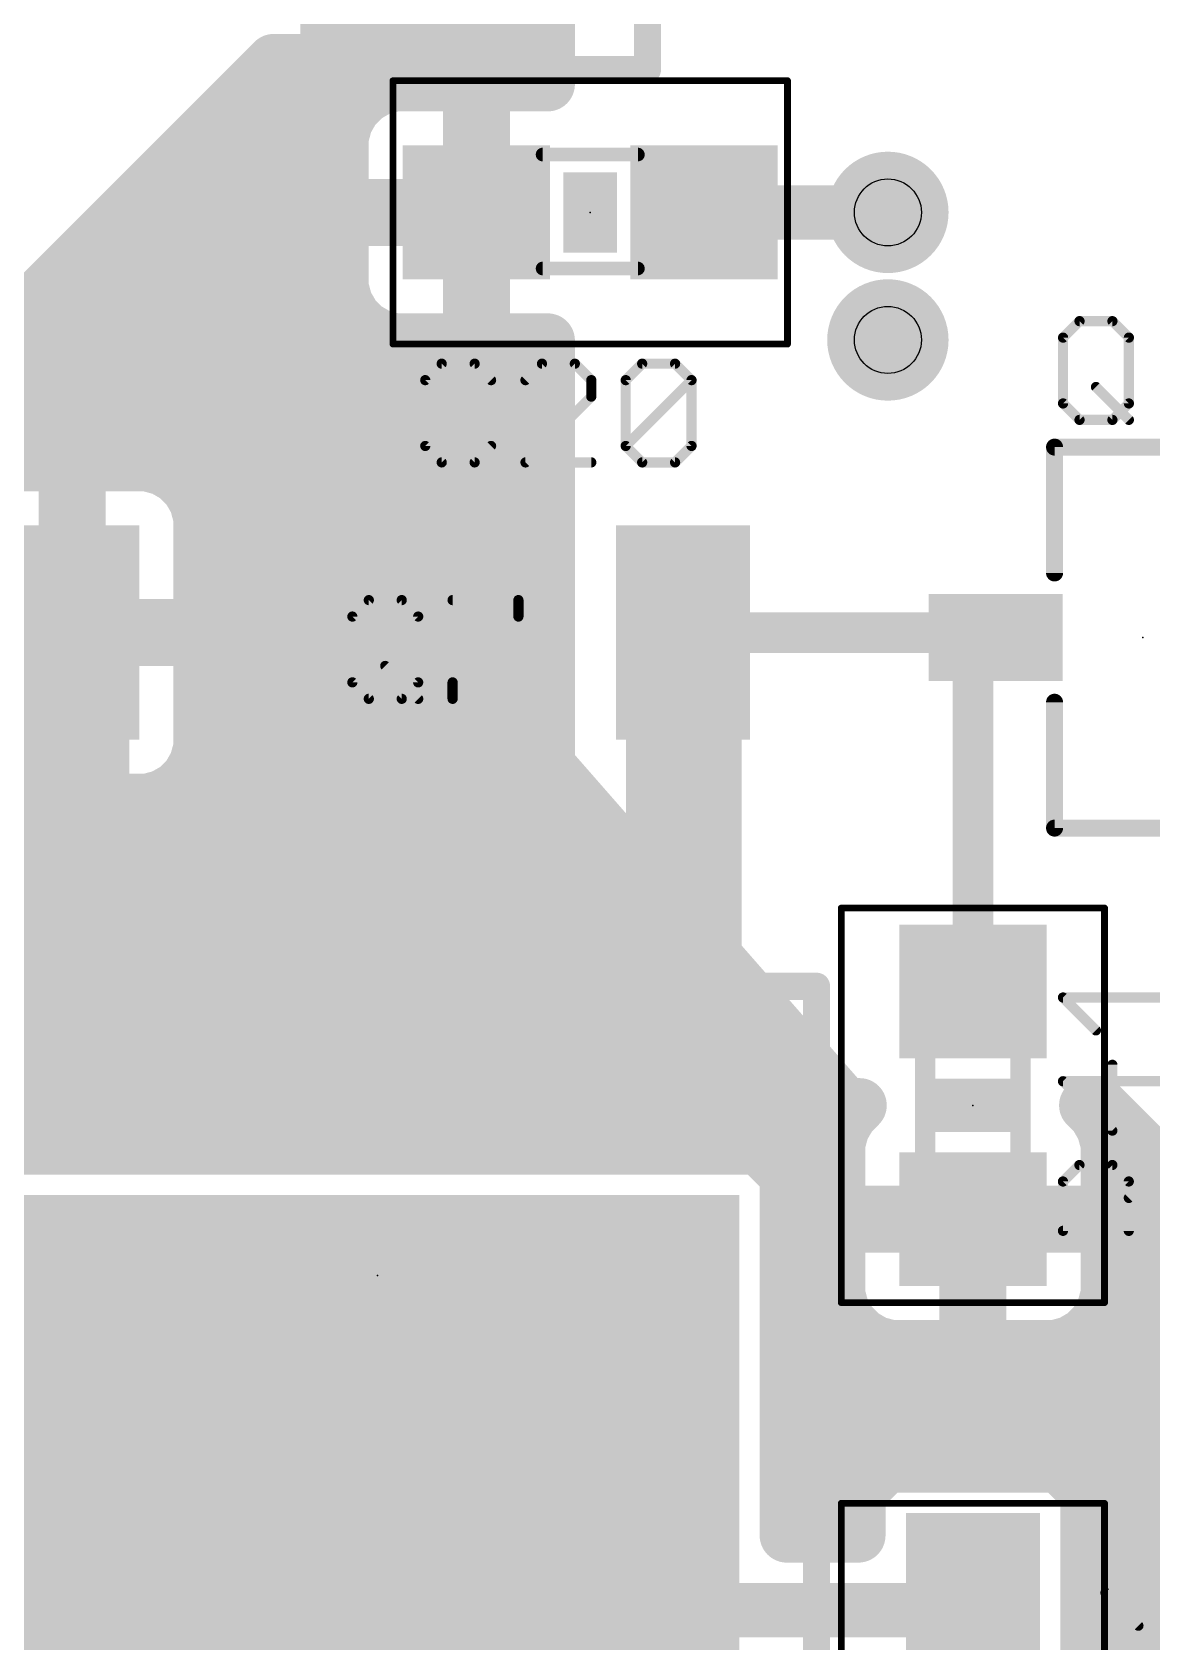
# Model space of a CAD drawing. Extents: x -0.04 to 2.7, y -0.07 to 2.5.
# Drawn here: x 0.2984 to 0.6276, y 1.2923 to 1.7655 of the extents above; entities that cross this region are included whole.
import ezdxf

# ---------------------------------------------------------------- set-up
doc = ezdxf.new("R2010")
doc.units = 0
for name, color, linetype in [('1', 22, 'CONTINUOUS'), ('18', 82, 'CONTINUOUS'), ('21', 253, 'CONTINUOUS'), ('23', 7, 'CONTINUOUS'), ('25', 253, 'CONTINUOUS'), ('31', 253, 'CONTINUOUS'), ('35', 253, 'CONTINUOUS'), ('39', 22, 'CONTINUOUS'), ('44', 253, 'CONTINUOUS'), ('51', 253, 'CONTINUOUS')]:
    doc.layers.add(name, color=color, linetype=linetype)

# ---------------------------------------------------------------- blocks, each defined once
blk = doc.blocks.new('RECT')
blk.add_solid([(-0.5, -0.5), (0.5, -0.5), (-0.5, 0.5), (0.5, 0.5)])
blk = doc.blocks.new('ROUNDV')
at = {"const_width": 0.5}
blk.add_lwpolyline([(0, -0.25, 1), (0, 0.25, 1), (0, -0.25)], format="xyb", dxfattribs=at)

msp = doc.modelspace()

# ---------------------------------------------------------------- linework, layer by layer
at = {"layer": '1'}
for points, const_width in [([(0.45, 1.8375), (0.45, 1.750185)], 0.016), ([(0.390181, 1.765165), (0.390181, 1.802354)], 0.016), ([(0.38198, 1.756965), (0.390181, 1.765165)], 0.016), ([(0.2875, 1.675), (0.369465, 1.756965)], 0.016), ([(0.369465, 1.756965), (0.38198, 1.756965)], 0.016), ([(0.385016, 1.76), (0.45, 1.76)], 0.016), ([(0.400434, 1.748958), (0.39633, 1.746589)], 0.016), ([(0.405012, 1.750185), (0.400434, 1.748958)], 0.016), ([(0.427193, 1.750185), (0.405012, 1.750185)], 0.016), ([(0.427193, 1.714343), (0.427193, 1.750185)], 0.016), ([(0.45, 1.750185), (0.430878, 1.750185)], 0.016), ([(0.430878, 1.750185), (0.430878, 1.714343)], 0.016), ([(0.3565, 1.744), (0.393741, 1.744)], 0.016), ([(0.392978, 1.743237), (0.390609, 1.739133)], 0.016), ([(0.39633, 1.746589), (0.392978, 1.743237)], 0.016), ([(0.427193, 1.744), (0.430878, 1.744)], 0.016), ([(0.390609, 1.739133), (0.389382, 1.734555)], 0.016), ([(0.389382, 1.734555), (0.389382, 1.714343)], 0.016), ([(0.3405, 1.728), (0.389382, 1.728)], 0.016), ([(0.427193, 1.728), (0.430878, 1.728)], 0.016), ([(0.3245, 1.712), (0.427192, 1.712)], 0.016), ([(0.389382, 1.714343), (0.427192, 1.714343)], 0.016), ([(0.427192, 1.710657), (0.389382, 1.710657)], 0.016), ([(0.389382, 1.710657), (0.389382, 1.690445)], 0.016), ([(0.427192, 1.714343), (0.427192, 1.710657)], 0.016), ([(0.430878, 1.714343), (0.427193, 1.714343)], 0.016), ([(0.427193, 1.674815), (0.427193, 1.710657)], 0.016), ([(0.427193, 1.710657), (0.430878, 1.710657)], 0.016), ([(0.430878, 1.710657), (0.430878, 1.674815)], 0.016), ([(0.495965, 1.7125), (0.55, 1.7125)], 0.016), ([(0.3085, 1.696), (0.389382, 1.696)], 0.016), ([(0.427193, 1.696), (0.430878, 1.696)], 0.016), ([(0.389382, 1.690445), (0.390609, 1.685867)], 0.016), ([(0.390609, 1.685867), (0.392978, 1.681763)], 0.016), ([(0.392978, 1.681763), (0.39633, 1.678411)], 0.016), ([(0.2925, 1.68), (0.394741, 1.68)], 0.016), ([(0.39633, 1.678411), (0.400434, 1.676042)], 0.016), ([(0.427193, 1.68), (0.430878, 1.68)], 0.016), ([(0.400434, 1.676042), (0.405012, 1.674815)], 0.016), ([(0.405012, 1.674815), (0.427193, 1.674815)], 0.016), ([(0.430878, 1.674815), (0.45, 1.674815)], 0.016), ([(0.45, 1.674815), (0.45, 1.55)], 0.016), ([(0.170113, 1.664), (0.45, 1.664)], 0.016), ([(0.154113, 1.648), (0.45, 1.648)], 0.016), ([(0.308393, 1.638472), (0.288181, 1.638472)], 0.016), ([(0.308393, 1.59082), (0.308393, 1.638472)], 0.016), ([(0.332291, 1.638472), (0.312079, 1.638472)], 0.016), ([(0.312079, 1.638472), (0.312079, 1.59082)], 0.016), ([(0.336869, 1.637246), (0.332291, 1.638472)], 0.016), ([(0.340973, 1.634876), (0.336869, 1.637246)], 0.016), ([(0.344325, 1.631525), (0.340973, 1.634876)], 0.016), ([(0.308393, 1.632), (0.312079, 1.632)], 0.016), ([(0.343849, 1.632), (0.45, 1.632)], 0.016), ([(0.346695, 1.62742), (0.344325, 1.631525)], 0.016), ([(0.347921, 1.622842), (0.346695, 1.62742)], 0.016), ([(0.347921, 1.590819), (0.347921, 1.622842)], 0.016), ([(0.308393, 1.616), (0.312079, 1.616)], 0.016), ([(0.347921, 1.616), (0.45, 1.616)], 0.016), ([(0.308393, 1.6), (0.312079, 1.6)], 0.016), ([(0.347921, 1.6), (0.45, 1.6)], 0.016), ([(0.272551, 1.590819), (0.308393, 1.590819)], 0.016), ([(0.308393, 1.587134), (0.272551, 1.587134)], 0.016), ([(0.312079, 1.59082), (0.308393, 1.59082)], 0.016), ([(0.308393, 1.590819), (0.308393, 1.587134)], 0.016), ([(0.308393, 1.53948), (0.308393, 1.587133)], 0.016), ([(0.308393, 1.587133), (0.312079, 1.587133)], 0.016), ([(0.312079, 1.587134), (0.312079, 1.590819)], 0.016), ([(0.312079, 1.590819), (0.347921, 1.590819)], 0.016), ([(0.347921, 1.587134), (0.312079, 1.587134)], 0.016), ([(0.312079, 1.587133), (0.312079, 1.53948)], 0.016), ([(0.347921, 1.55511), (0.347921, 1.587134)], 0.016), ([(0.577953, 1.588976), (0.489764, 1.588976)], 0.012), ([(0.581693, 1.585236), (0.579429, 1.5875)], 0.016), ([(0.579429, 1.5875), (0.577953, 1.588976)], 0.012), ([(0.581693, 1.585236), (0.581693, 1.5875)], 0.016), ([(0.308393, 1.584), (0.312079, 1.584)], 0.016), ([(0.347921, 1.584), (0.45, 1.584)], 0.016), ([(0.581693, 1.585236), (0.575, 1.578543)], 0.012), ([(0.575, 1.578543), (0.575, 1.483465)], 0.012), ([(0.308393, 1.568), (0.312079, 1.568)], 0.016), ([(0.347921, 1.568), (0.45, 1.568)], 0.016), ([(0.346695, 1.550532), (0.347921, 1.55511)], 0.016), ([(0.308393, 1.552), (0.312079, 1.552)], 0.016), ([(0.344325, 1.546428), (0.346695, 1.550532)], 0.016), ([(0.347088, 1.552), (0.45, 1.552)], 0.016), ([(0.45, 1.55), (0.5375, 1.45)], 0.016), ([(0.340973, 1.543077), (0.344325, 1.546428)], 0.016), ([(0.288181, 1.53948), (0.308393, 1.53948)], 0.016), ([(0.312079, 1.53948), (0.332291, 1.53948)], 0.016), ([(0.332291, 1.53948), (0.336869, 1.540707)], 0.016), ([(0.336869, 1.540707), (0.340973, 1.543077)], 0.016), ([(0.028, 1.536), (0.46225, 1.536)], 0.016), ([(0.155249, 1.52), (0.47625, 1.52)], 0.016), ([(0.156386, 1.504), (0.49025, 1.504)], 0.016), ([(0.156386, 1.488), (0.50425, 1.488)], 0.016), ([(0.104796, 1.472), (0.51825, 1.472)], 0.016), ([(0.156386, 1.456), (0.53225, 1.456)], 0.016), ([(0.5375, 1.45), (0.54167, 1.45)], 0.016), ([(0.54167, 1.45), (0.538943, 1.447273)], 0.016), ([(0.611057, 1.447273), (0.60833, 1.45)], 0.016), ([(0.60833, 1.45), (0.6125, 1.45)], 0.016), ([(0.6125, 1.45), (0.681472, 1.381027)], 0.016), ([(0.538943, 1.447273), (0.536573, 1.443168)], 0.016), ([(0.613427, 1.443168), (0.611057, 1.447273)], 0.016), ([(0.156386, 1.44), (0.535724, 1.44)], 0.016), ([(0.536573, 1.443168), (0.535346, 1.43859)], 0.016), ([(0.614653, 1.43859), (0.613427, 1.443168)], 0.016), ([(0.614276, 1.44), (0.6225, 1.44)], 0.016), ([(0.512098, 1.437622), (0.287902, 1.437622)], 0.016), ([(0.520299, 1.429421), (0.512098, 1.437622)], 0.016), ([(0.535346, 1.43859), (0.535346, 1.418378)], 0.016), ([(0.614653, 1.418378), (0.614653, 1.43859)], 0.016), ([(0.520299, 1.323575), (0.520299, 1.429421)], 0.016), ([(0.520299, 1.424), (0.535346, 1.424)], 0.016), ([(0.614653, 1.424), (0.6385, 1.424)], 0.016), ([(0.535346, 1.418378), (0.573157, 1.418378)], 0.016), ([(0.573157, 1.418378), (0.573157, 1.414693)], 0.016), ([(0.576843, 1.414693), (0.576843, 1.418378)], 0.016), ([(0.576843, 1.418378), (0.614653, 1.418378)], 0.016), ([(0.573157, 1.414693), (0.535346, 1.414693)], 0.016), ([(0.535346, 1.414693), (0.535346, 1.394481)], 0.016), ([(0.573157, 1.37885), (0.573157, 1.414692)], 0.016), ([(0.573157, 1.414692), (0.576843, 1.414692)], 0.016), ([(0.614653, 1.414693), (0.576843, 1.414693)], 0.016), ([(0.576843, 1.414692), (0.576843, 1.37885)], 0.016), ([(0.614653, 1.394481), (0.614653, 1.414693)], 0.016), ([(0.520299, 1.408), (0.535346, 1.408)], 0.016), ([(0.573157, 1.408), (0.576843, 1.408)], 0.016), ([(0.614653, 1.408), (0.6545, 1.408)], 0.016), ([(0.535346, 1.394481), (0.536573, 1.389903)], 0.016), ([(0.613427, 1.389903), (0.614653, 1.394481)], 0.016), ([(0.520299, 1.392), (0.536011, 1.392)], 0.016), ([(0.536573, 1.389903), (0.538943, 1.385798)], 0.016), ([(0.573157, 1.392), (0.576843, 1.392)], 0.016), ([(0.611057, 1.385798), (0.613427, 1.389903)], 0.016), ([(0.613989, 1.392), (0.6705, 1.392)], 0.016), ([(0.538943, 1.385798), (0.542294, 1.382447)], 0.016), ([(0.607706, 1.382447), (0.611057, 1.385798)], 0.016), ([(0.542294, 1.382447), (0.546399, 1.380077)], 0.016), ([(0.546399, 1.380077), (0.550977, 1.37885)], 0.016), ([(0.550977, 1.37885), (0.573157, 1.37885)], 0.016), ([(0.576843, 1.37885), (0.599023, 1.37885)], 0.016), ([(0.599023, 1.37885), (0.603601, 1.380077)], 0.016), ([(0.603601, 1.380077), (0.607706, 1.382447)], 0.016), ([(0.520299, 1.376), (0.681472, 1.376)], 0.016), ([(0.520299, 1.36), (0.681472, 1.36)], 0.016), ([(0.520299, 1.344), (0.549398, 1.344)], 0.016), ([(0.549516, 1.344118), (0.541315, 1.335917)], 0.016), ([(0.600484, 1.344118), (0.549516, 1.344118)], 0.016), ([(0.608685, 1.335917), (0.600484, 1.344118)], 0.016), ([(0.600602, 1.344), (0.681472, 1.344)], 0.016), ([(0.541315, 1.335917), (0.541315, 1.323575)], 0.016), ([(0.608685, 1.281012), (0.608685, 1.335917)], 0.016), ([(0.520299, 1.328), (0.541315, 1.328)], 0.016), ([(0.608685, 1.328), (0.681472, 1.328)], 0.016), ([(0.541315, 1.323575), (0.520299, 1.323575)], 0.016), ([(0.176575, 1.301575), (0.4, 1.301575)], 0.05), ([(0.608685, 1.312), (0.688181, 1.312)], 0.016), ([(0.575, 1.308465), (0.56811, 1.301575)], 0.012), ([(0.56811, 1.301575), (0.4, 1.301575)], 0.016), ([(0.608685, 1.296), (0.689346, 1.296)], 0.016)]:
    msp.add_lwpolyline(points, dxfattribs=dict(at, const_width=const_width))
for points, const_width in [([(0.393009, 1.762337, 1), (0.387353, 1.767994)], 0.008), ([(0.369465, 1.760965, 1), (0.369465, 1.752965)], 0.008), ([(0.372293, 1.754136, 1), (0.366636, 1.759793)], 0.008), ([(0.385016, 1.764, 1), (0.385016, 1.756)], 0.008), ([(0.38198, 1.752965, 1), (0.38198, 1.760965)], 0.008), ([(0.386181, 1.765165, 1), (0.394181, 1.765165)], 0.008), ([(0.45, 1.756, 1), (0.45, 1.764)], 0.008), ([(0.379152, 1.759793, 1), (0.384808, 1.754136)], 0.008), ([(0.399399, 1.752822, 1), (0.401469, 1.745095)], 0.008), ([(0.402434, 1.745494, 1), (0.398434, 1.752422)], 0.008), ([(0.405012, 1.754185, 1), (0.405012, 1.746185)], 0.008), ([(0.406047, 1.746321, 1), (0.403977, 1.754049)], 0.008), ([(0.431193, 1.750185, 1), (0.423193, 1.750185)], 0.008), ([(0.430878, 1.754185, 1), (0.430878, 1.746185)], 0.008), ([(0.434878, 1.750185, 1), (0.426878, 1.750185)], 0.008), ([(0.427193, 1.746185, 1), (0.427193, 1.754185)], 0.008), ([(0.45, 1.746185, 1), (0.45, 1.754185)], 0.008), ([(0.3565, 1.748, 1), (0.3565, 1.74)], 0.008), ([(0.396442, 1.741237, 1), (0.389514, 1.745237)], 0.008), ([(0.39433, 1.750053, 1), (0.39833, 1.743124)], 0.008), ([(0.399158, 1.74376, 1), (0.393501, 1.749417)], 0.008), ([(0.393741, 1.74, 1), (0.393741, 1.748)], 0.008), ([(0.427193, 1.748, 1), (0.427193, 1.74)], 0.008), ([(0.430878, 1.74, 1), (0.430878, 1.748)], 0.008), ([(0.446, 1.750185, 1), (0.454, 1.750185)], 0.008), ([(0.394472, 1.738098, 1), (0.386745, 1.740168)], 0.008), ([(0.39015, 1.746066, 1), (0.395807, 1.740409)], 0.008), ([(0.393382, 1.734555, 1), (0.385382, 1.734555)], 0.008), ([(0.387144, 1.741133, 1), (0.394073, 1.737133)], 0.008), ([(0.385518, 1.73559, 1), (0.393246, 1.73352)], 0.008), ([(0.3405, 1.732, 1), (0.3405, 1.724)], 0.008), ([(0.389382, 1.724, 1), (0.389382, 1.732)], 0.008), ([(0.427193, 1.732, 1), (0.427193, 1.724)], 0.008), ([(0.430878, 1.724, 1), (0.430878, 1.732)], 0.008), ([(0.3245, 1.716, 1), (0.3245, 1.708)], 0.008), ([(0.389382, 1.718343, 1), (0.389382, 1.710343)], 0.008), ([(0.389382, 1.714657, 1), (0.389382, 1.706657)], 0.008), ([(0.393382, 1.710657, 1), (0.385382, 1.710657)], 0.008), ([(0.385382, 1.714343, 1), (0.393382, 1.714343)], 0.008), ([(0.431192, 1.714343, 1), (0.423192, 1.714343)], 0.008), ([(0.427193, 1.718343, 1), (0.427193, 1.710343)], 0.008), ([(0.431193, 1.710657, 1), (0.423193, 1.710657)], 0.008), ([(0.427193, 1.714657, 1), (0.427193, 1.706657)], 0.008), ([(0.423193, 1.714343, 1), (0.431193, 1.714343)], 0.008), ([(0.434878, 1.710657, 1), (0.426878, 1.710657)], 0.008), ([(0.426878, 1.714343, 1), (0.434878, 1.714343)], 0.008), ([(0.427192, 1.710343, 1), (0.427192, 1.718343)], 0.008), ([(0.427192, 1.708, 1), (0.427192, 1.716)], 0.008), ([(0.427192, 1.706657, 1), (0.427192, 1.714657)], 0.008), ([(0.430878, 1.710343, 1), (0.430878, 1.718343)], 0.008), ([(0.430878, 1.706657, 1), (0.430878, 1.714657)], 0.008), ([(0.495965, 1.7165, 1), (0.495965, 1.7085)], 0.008), ([(0.55, 1.7085, 1), (0.55, 1.7165)], 0.008), ([(0.423192, 1.710657, 1), (0.431192, 1.710657)], 0.008), ([(0.3085, 1.7, 1), (0.3085, 1.692)], 0.008), ([(0.389382, 1.692, 1), (0.389382, 1.7)], 0.008), ([(0.427193, 1.7, 1), (0.427193, 1.692)], 0.008), ([(0.430878, 1.692, 1), (0.430878, 1.7)], 0.008), ([(0.393246, 1.69148, 1), (0.385518, 1.68941)], 0.008), ([(0.385382, 1.690445, 1), (0.393382, 1.690445)], 0.008), ([(0.394073, 1.687867, 1), (0.387144, 1.683867)], 0.008), ([(0.386745, 1.684832, 1), (0.394472, 1.686902)], 0.008), ([(0.395807, 1.684591, 1), (0.39015, 1.678934)], 0.008), ([(0.389514, 1.679763, 1), (0.396442, 1.683763)], 0.008), ([(0.39833, 1.681875, 1), (0.39433, 1.674947)], 0.008), ([(0.393501, 1.675583, 1), (0.399158, 1.68124)], 0.008), ([(0.394741, 1.676, 1), (0.394741, 1.684)], 0.008), ([(0.427193, 1.684, 1), (0.427193, 1.676)], 0.008), ([(0.430878, 1.676, 1), (0.430878, 1.684)], 0.008), ([(0.401469, 1.679905, 1), (0.399399, 1.672178)], 0.008), ([(0.398434, 1.672577, 1), (0.402434, 1.679506)], 0.008), ([(0.405012, 1.678815, 1), (0.405012, 1.670815)], 0.008), ([(0.403977, 1.670951, 1), (0.406047, 1.678679)], 0.008), ([(0.430878, 1.678815, 1), (0.430878, 1.670815)], 0.008), ([(0.427193, 1.670815, 1), (0.427193, 1.678815)], 0.008), ([(0.454, 1.674815, 1), (0.446, 1.674815)], 0.008), ([(0.45, 1.670815, 1), (0.45, 1.678815)], 0.008), ([(0.423193, 1.674815, 1), (0.431193, 1.674815)], 0.008), ([(0.426878, 1.674815, 1), (0.434878, 1.674815)], 0.008), ([(0.45, 1.66, 1), (0.45, 1.668)], 0.008), ([(0.45, 1.644, 1), (0.45, 1.652)], 0.008), ([(0.312393, 1.638472, 1), (0.304393, 1.638472)], 0.008), ([(0.312079, 1.642472, 1), (0.312079, 1.634472)], 0.008), ([(0.316079, 1.638472, 1), (0.308079, 1.638472)], 0.008), ([(0.308393, 1.634472, 1), (0.308393, 1.642472)], 0.008), ([(0.333326, 1.642336, 1), (0.331256, 1.634609)], 0.008), ([(0.332291, 1.634472, 1), (0.332291, 1.642472)], 0.008), ([(0.338869, 1.64071, 1), (0.334869, 1.633782)], 0.008), ([(0.335834, 1.633382, 1), (0.337904, 1.641109)], 0.008), ([(0.343802, 1.637704, 1), (0.338145, 1.632048)], 0.008), ([(0.338973, 1.631412, 1), (0.342973, 1.63834)], 0.008), ([(0.308393, 1.636, 1), (0.308393, 1.628)], 0.008), ([(0.312079, 1.628, 1), (0.312079, 1.636)], 0.008), ([(0.343849, 1.636, 1), (0.343849, 1.628)], 0.008), ([(0.347789, 1.633525, 1), (0.340861, 1.629525)], 0.008), ([(0.341496, 1.628696, 1), (0.347153, 1.634353)], 0.008), ([(0.45, 1.628, 1), (0.45, 1.636)], 0.008), ([(0.350558, 1.628455, 1), (0.342831, 1.626385)], 0.008), ([(0.34323, 1.62542, 1), (0.350159, 1.62942)], 0.008), ([(0.351921, 1.622842, 1), (0.343921, 1.622842)], 0.008), ([(0.344057, 1.621807, 1), (0.351785, 1.623877)], 0.008), ([(0.308393, 1.62, 1), (0.308393, 1.612)], 0.008), ([(0.312079, 1.612, 1), (0.312079, 1.62)], 0.008), ([(0.347921, 1.62, 1), (0.347921, 1.612)], 0.008), ([(0.45, 1.612, 1), (0.45, 1.62)], 0.008), ([(0.308393, 1.604, 1), (0.308393, 1.596)], 0.008), ([(0.312079, 1.596, 1), (0.312079, 1.604)], 0.008), ([(0.347921, 1.604, 1), (0.347921, 1.596)], 0.008), ([(0.45, 1.596, 1), (0.45, 1.604)], 0.008), ([(0.308393, 1.59482, 1), (0.308393, 1.58682)], 0.008), ([(0.312393, 1.590819, 1), (0.304393, 1.590819)], 0.008), ([(0.312393, 1.587133, 1), (0.304393, 1.587133)], 0.008), ([(0.308393, 1.591133, 1), (0.308393, 1.583133)], 0.008), ([(0.304393, 1.59082, 1), (0.312393, 1.59082)], 0.008), ([(0.316079, 1.590819, 1), (0.308079, 1.590819)], 0.008), ([(0.312079, 1.594819, 1), (0.312079, 1.586819)], 0.008), ([(0.312079, 1.591134, 1), (0.312079, 1.583134)], 0.008), ([(0.316079, 1.587133, 1), (0.308079, 1.587133)], 0.008), ([(0.308079, 1.59082, 1), (0.316079, 1.59082)], 0.008), ([(0.308393, 1.586819, 1), (0.308393, 1.594819)], 0.008), ([(0.308393, 1.583134, 1), (0.308393, 1.591134)], 0.008), ([(0.312079, 1.58682, 1), (0.312079, 1.59482)], 0.008), ([(0.312079, 1.583133, 1), (0.312079, 1.591133)], 0.008), ([(0.351921, 1.587134, 1), (0.343921, 1.587134)], 0.008), ([(0.343921, 1.590819, 1), (0.351921, 1.590819)], 0.008), ([(0.347921, 1.586819, 1), (0.347921, 1.594819)], 0.008), ([(0.347921, 1.583134, 1), (0.347921, 1.591134)], 0.008), ([(0.489764, 1.591976, 1), (0.489764, 1.585976)], 0.006), ([(0.582258, 1.590328, 1), (0.576601, 1.584672)], 0.008), ([(0.580074, 1.591098, 1), (0.575831, 1.586855)], 0.006), ([(0.585693, 1.5875, 1), (0.577693, 1.5875)], 0.008), ([(0.577953, 1.585976, 1), (0.577953, 1.591976)], 0.006), ([(0.308393, 1.588, 1), (0.308393, 1.58)], 0.008), ([(0.304393, 1.587134, 1), (0.312393, 1.587134)], 0.008), ([(0.308079, 1.587134, 1), (0.316079, 1.587134)], 0.008), ([(0.312079, 1.58, 1), (0.312079, 1.588)], 0.008), ([(0.347921, 1.588, 1), (0.347921, 1.58)], 0.008), ([(0.45, 1.58, 1), (0.45, 1.588)], 0.008), ([(0.577308, 1.585379, 1), (0.58155, 1.589621)], 0.006), ([(0.578864, 1.582408, 1), (0.584521, 1.588065)], 0.008), ([(0.583814, 1.583115, 1), (0.579572, 1.587358)], 0.006), ([(0.577693, 1.585236, 1), (0.585693, 1.585236)], 0.008), ([(0.578, 1.578543, 1), (0.572, 1.578543)], 0.006), ([(0.572879, 1.580665, 1), (0.577121, 1.576422)], 0.006), ([(0.308393, 1.572, 1), (0.308393, 1.564)], 0.008), ([(0.312079, 1.564, 1), (0.312079, 1.572)], 0.008), ([(0.347921, 1.572, 1), (0.347921, 1.564)], 0.008), ([(0.45, 1.564, 1), (0.45, 1.572)], 0.008), ([(0.351785, 1.554075, 1), (0.344057, 1.556146)], 0.008), ([(0.308393, 1.556, 1), (0.308393, 1.548)], 0.008), ([(0.312079, 1.548, 1), (0.312079, 1.556)], 0.008), ([(0.347088, 1.556, 1), (0.347088, 1.548)], 0.008), ([(0.350159, 1.548532, 1), (0.34323, 1.552532)], 0.008), ([(0.343921, 1.55511, 1), (0.351921, 1.55511)], 0.008), ([(0.45301, 1.552634, 1), (0.44699, 1.547366)], 0.008), ([(0.45, 1.548, 1), (0.45, 1.556)], 0.008), ([(0.340861, 1.548428, 1), (0.347789, 1.544428)], 0.008), ([(0.347153, 1.5436, 1), (0.341496, 1.549256)], 0.008), ([(0.342831, 1.551568, 1), (0.350558, 1.549497)], 0.008), ([(0.446, 1.55, 1), (0.454, 1.55)], 0.008), ([(0.312079, 1.54348, 1), (0.312079, 1.53548)], 0.008), ([(0.308393, 1.53548, 1), (0.308393, 1.54348)], 0.008), ([(0.331256, 1.543344, 1), (0.333326, 1.535617)], 0.008), ([(0.332291, 1.53548, 1), (0.332291, 1.54348)], 0.008), ([(0.334869, 1.544171, 1), (0.338869, 1.537243)], 0.008), ([(0.337904, 1.536843, 1), (0.335834, 1.544571)], 0.008), ([(0.338145, 1.545905, 1), (0.343802, 1.540248)], 0.008), ([(0.342973, 1.539613, 1), (0.338973, 1.546541)], 0.008), ([(0.304393, 1.53948, 1), (0.312393, 1.53948)], 0.008), ([(0.308079, 1.53948, 1), (0.316079, 1.53948)], 0.008), ([(0.46225, 1.532, 1), (0.46225, 1.54)], 0.008), ([(0.47625, 1.516, 1), (0.47625, 1.524)], 0.008), ([(0.49025, 1.5, 1), (0.49025, 1.508)], 0.008), ([(0.50425, 1.484, 1), (0.50425, 1.492)], 0.008), ([(0.572, 1.483465, 1), (0.578, 1.483465)], 0.006), ([(0.51825, 1.468, 1), (0.51825, 1.476)], 0.008), ([(0.53225, 1.452, 1), (0.53225, 1.46)], 0.008), ([(0.5375, 1.454, 1), (0.5375, 1.446)], 0.008), ([(0.544499, 1.447172, 1), (0.538842, 1.452828)], 0.008), ([(0.54167, 1.446, 1), (0.54167, 1.454)], 0.008), ([(0.611158, 1.452828, 1), (0.605501, 1.447172)], 0.008), ([(0.60833, 1.454, 1), (0.60833, 1.446)], 0.008), ([(0.615328, 1.452828, 1), (0.609672, 1.447172)], 0.008), ([(0.6125, 1.446, 1), (0.6125, 1.454)], 0.008), ([(0.53449, 1.447366, 1), (0.54051, 1.452634)], 0.008), ([(0.536114, 1.450101, 1), (0.541771, 1.444444)], 0.008), ([(0.542407, 1.445273, 1), (0.535479, 1.449273)], 0.008), ([(0.614521, 1.449273, 1), (0.607593, 1.445273)], 0.008), ([(0.608229, 1.444444, 1), (0.613886, 1.450101)], 0.008), ([(0.533109, 1.445168, 1), (0.540037, 1.441168)], 0.008), ([(0.540437, 1.442133, 1), (0.532709, 1.444203)], 0.008), ([(0.535724, 1.436, 1), (0.535724, 1.444)], 0.008), ([(0.617291, 1.444203, 1), (0.609563, 1.442133)], 0.008), ([(0.609963, 1.441168, 1), (0.616891, 1.445168)], 0.008), ([(0.614276, 1.444, 1), (0.614276, 1.436)], 0.008), ([(0.6225, 1.436, 1), (0.6225, 1.444)], 0.008), ([(0.514927, 1.44045, 1), (0.50927, 1.434793)], 0.008), ([(0.512098, 1.433622, 1), (0.512098, 1.441622)], 0.008), ([(0.539346, 1.43859, 1), (0.531346, 1.43859)], 0.008), ([(0.531483, 1.439625, 1), (0.53921, 1.437555)], 0.008), ([(0.618653, 1.43859, 1), (0.610653, 1.43859)], 0.008), ([(0.61079, 1.437555, 1), (0.618517, 1.439625)], 0.008), ([(0.524299, 1.429421, 1), (0.516299, 1.429421)], 0.008), ([(0.517471, 1.426593, 1), (0.523128, 1.432249)], 0.008), ([(0.520299, 1.428, 1), (0.520299, 1.42)], 0.008), ([(0.535346, 1.42, 1), (0.535346, 1.428)], 0.008), ([(0.614653, 1.428, 1), (0.614653, 1.42)], 0.008), ([(0.535346, 1.422378, 1), (0.535346, 1.414378)], 0.008), ([(0.577157, 1.418378, 1), (0.569157, 1.418378)], 0.008), ([(0.580843, 1.418378, 1), (0.572843, 1.418378)], 0.008), ([(0.576843, 1.422378, 1), (0.576843, 1.414378)], 0.008), ([(0.573157, 1.414378, 1), (0.573157, 1.422378)], 0.008), ([(0.614653, 1.414378, 1), (0.614653, 1.422378)], 0.008), ([(0.535346, 1.418693, 1), (0.535346, 1.410693)], 0.008), ([(0.539346, 1.414693, 1), (0.531346, 1.414693)], 0.008), ([(0.531346, 1.418378, 1), (0.539346, 1.418378)], 0.008), ([(0.577157, 1.414692, 1), (0.569157, 1.414692)], 0.008), ([(0.573157, 1.418692, 1), (0.573157, 1.410692)], 0.008), ([(0.576843, 1.418693, 1), (0.576843, 1.410693)], 0.008), ([(0.580843, 1.414692, 1), (0.572843, 1.414692)], 0.008), ([(0.573157, 1.410693, 1), (0.573157, 1.418693)], 0.008), ([(0.576843, 1.410692, 1), (0.576843, 1.418692)], 0.008), ([(0.618653, 1.414693, 1), (0.610653, 1.414693)], 0.008), ([(0.610653, 1.418378, 1), (0.618653, 1.418378)], 0.008), ([(0.614653, 1.410693, 1), (0.614653, 1.418693)], 0.008), ([(0.520299, 1.412, 1), (0.520299, 1.404)], 0.008), ([(0.535346, 1.404, 1), (0.535346, 1.412)], 0.008), ([(0.569157, 1.414693, 1), (0.577157, 1.414693)], 0.008), ([(0.573157, 1.412, 1), (0.573157, 1.404)], 0.008), ([(0.572843, 1.414693, 1), (0.580843, 1.414693)], 0.008), ([(0.576843, 1.404, 1), (0.576843, 1.412)], 0.008), ([(0.614653, 1.412, 1), (0.614653, 1.404)], 0.008), ([(0.53921, 1.395516, 1), (0.531483, 1.393445)], 0.008), ([(0.618517, 1.393445, 1), (0.61079, 1.395516)], 0.008), ([(0.520299, 1.396, 1), (0.520299, 1.388)], 0.008), ([(0.531346, 1.394481, 1), (0.539346, 1.394481)], 0.008), ([(0.540037, 1.391903, 1), (0.533109, 1.387903)], 0.008), ([(0.536011, 1.388, 1), (0.536011, 1.396)], 0.008), ([(0.573157, 1.396, 1), (0.573157, 1.388)], 0.008), ([(0.576843, 1.388, 1), (0.576843, 1.396)], 0.008), ([(0.616891, 1.387903, 1), (0.609963, 1.391903)], 0.008), ([(0.613989, 1.396, 1), (0.613989, 1.388)], 0.008), ([(0.610653, 1.394481, 1), (0.618653, 1.394481)], 0.008), ([(0.532709, 1.388867, 1), (0.540437, 1.390938)], 0.008), ([(0.541771, 1.388627, 1), (0.536114, 1.38297)], 0.008), ([(0.535479, 1.383798, 1), (0.542407, 1.387798)], 0.008), ([(0.607593, 1.387798, 1), (0.614521, 1.383798)], 0.008), ([(0.613886, 1.38297, 1), (0.608229, 1.388627)], 0.008), ([(0.609563, 1.390938, 1), (0.617291, 1.388867)], 0.008), ([(0.544294, 1.385911, 1), (0.540294, 1.378983)], 0.008), ([(0.539466, 1.379618, 1), (0.545123, 1.385275)], 0.008), ([(0.547434, 1.383941, 1), (0.545363, 1.376213)], 0.008), ([(0.544399, 1.376613, 1), (0.548399, 1.383541)], 0.008), ([(0.550977, 1.38285, 1), (0.550977, 1.37485)], 0.008), ([(0.549941, 1.374987, 1), (0.552012, 1.382714)], 0.008), ([(0.576843, 1.38285, 1), (0.576843, 1.37485)], 0.008), ([(0.573157, 1.37485, 1), (0.573157, 1.38285)], 0.008), ([(0.597988, 1.382714, 1), (0.600058, 1.374987)], 0.008), ([(0.599023, 1.37485, 1), (0.599023, 1.38285)], 0.008), ([(0.601601, 1.383541, 1), (0.605601, 1.376613)], 0.008), ([(0.604636, 1.376213, 1), (0.602566, 1.383941)], 0.008), ([(0.604877, 1.385275, 1), (0.610534, 1.379618)], 0.008), ([(0.609706, 1.378983, 1), (0.605706, 1.385911)], 0.008), ([(0.520299, 1.38, 1), (0.520299, 1.372)], 0.008), ([(0.569157, 1.37885, 1), (0.577157, 1.37885)], 0.008), ([(0.572843, 1.37885, 1), (0.580843, 1.37885)], 0.008), ([(0.520299, 1.364, 1), (0.520299, 1.356)], 0.008), ([(0.520299, 1.348, 1), (0.520299, 1.34)], 0.008), ([(0.549516, 1.348118, 1), (0.549516, 1.340118)], 0.008), ([(0.552344, 1.34129, 1), (0.546687, 1.346946)], 0.008), ([(0.549398, 1.34, 1), (0.549398, 1.348)], 0.008), ([(0.603312, 1.346946, 1), (0.597656, 1.34129)], 0.008), ([(0.600602, 1.348, 1), (0.600602, 1.34)], 0.008), ([(0.600484, 1.340118, 1), (0.600484, 1.348118)], 0.008), ([(0.545315, 1.335917, 1), (0.537315, 1.335917)], 0.008), ([(0.612685, 1.335917, 1), (0.604685, 1.335917)], 0.008), ([(0.538487, 1.338746, 1), (0.544143, 1.333089)], 0.008), ([(0.605856, 1.333089, 1), (0.611513, 1.338746)], 0.008), ([(0.520299, 1.332, 1), (0.520299, 1.324)], 0.008), ([(0.541315, 1.324, 1), (0.541315, 1.332)], 0.008), ([(0.608685, 1.332, 1), (0.608685, 1.324)], 0.008), ([(0.520299, 1.327575, 1), (0.520299, 1.319575)], 0.008), ([(0.541315, 1.319575, 1), (0.541315, 1.327575)], 0.008), ([(0.4, 1.289075, 1), (0.4, 1.314075)], 0.025), ([(0.516299, 1.323575, 1), (0.524299, 1.323575)], 0.008), ([(0.537315, 1.323575, 1), (0.545315, 1.323575)], 0.008), ([(0.608685, 1.316, 1), (0.608685, 1.308)], 0.008), ([(0.577121, 1.306343, 1), (0.572879, 1.310586)], 0.006), ([(0.4, 1.305575, 1), (0.4, 1.297575)], 0.008), ([(0.565989, 1.303696, 1), (0.570232, 1.299453)], 0.006), ([(0.56811, 1.297575, 1), (0.56811, 1.305575)], 0.008), ([(0.608685, 1.3, 1), (0.608685, 1.292)], 0.008)]:
    msp.add_lwpolyline(points, format="xyb", dxfattribs=dict(at, const_width=const_width))
at = {"layer": '21'}
for points, const_width in [([(0.381299, 1.754508), (0.381299, 1.97561)], 0.008), ([(0.479331, 1.97561), (0.479331, 1.754508)], 0.008), ([(0.479331, 1.754508), (0.381299, 1.754508)], 0.008), ([(0.599, 1.6065), (0.599, 1.6435)], 0.005), ([(0.599, 1.6435), (0.651, 1.6435)], 0.005), ([(0.599, 1.5685), (0.599, 1.5315)], 0.005), ([(0.599, 1.5315), (0.651, 1.5315)], 0.005), ([(0.270984, 1.485), (0.529016, 1.485)], 0.008), ([(0.529016, 1.485), (0.529, 1.249)], 0.008)]:
    msp.add_lwpolyline(points, dxfattribs=dict(at, const_width=const_width))
for points, const_width in [([(0.381299, 1.756508, 1), (0.381299, 1.752508)], 0.004), ([(0.379299, 1.754508, 1), (0.383299, 1.754508)], 0.004), ([(0.477331, 1.754508, 1), (0.481331, 1.754508)], 0.004), ([(0.479331, 1.752508, 1), (0.479331, 1.756508)], 0.004), ([(0.60025, 1.6435, 1), (0.59775, 1.6435)], 0.0025), ([(0.599, 1.64475, 1), (0.599, 1.64225)], 0.0025), ([(0.59775, 1.6065, 1), (0.60025, 1.6065)], 0.0025), ([(0.60025, 1.5685, 1), (0.59775, 1.5685)], 0.0025), ([(0.599, 1.53275, 1), (0.599, 1.53025)], 0.0025), ([(0.59775, 1.5315, 1), (0.60025, 1.5315)], 0.0025), ([(0.531016, 1.485, 1), (0.527016, 1.485)], 0.004), ([(0.529016, 1.483, 1), (0.529016, 1.487)], 0.004)]:
    msp.add_lwpolyline(points, format="xyb", dxfattribs=dict(at, const_width=const_width))
at = {"layer": '23'}
for p in [(0.4625, 1.7125), (0.625, 1.5875), (0.575, 1.45), (0.4, 1.4)]:
    msp.add_point(p, dxfattribs=at)
at = {"layer": '25', "const_width": 0.003}
for points in [[(0.6015, 1.675687), (0.606337, 1.680525)], [(0.606337, 1.680525), (0.616012, 1.680525)], [(0.616012, 1.680525), (0.62085, 1.675687)], [(0.6015, 1.656337), (0.6015, 1.675687)], [(0.62085, 1.675687), (0.62085, 1.656337)], [(0.418837, 1.668025), (0.414, 1.663187)], [(0.428512, 1.668025), (0.418837, 1.668025)], [(0.43335, 1.663187), (0.428512, 1.668025)], [(0.448303, 1.668025), (0.443465, 1.663187)], [(0.457977, 1.668025), (0.448303, 1.668025)], [(0.462815, 1.663187), (0.457977, 1.668025)], [(0.47293, 1.663187), (0.477768, 1.668025)], [(0.477768, 1.668025), (0.487443, 1.668025)], [(0.487443, 1.668025), (0.49228, 1.663187)], [(0.414, 1.663187), (0.414, 1.643837)], [(0.462815, 1.65835), (0.462815, 1.663187)], [(0.47293, 1.643837), (0.47293, 1.663187)], [(0.47293, 1.643837), (0.49228, 1.663187)], [(0.49228, 1.663187), (0.49228, 1.643837)], [(0.611175, 1.661175), (0.62085, 1.6515)], [(0.443465, 1.639), (0.462815, 1.65835)], [(0.606337, 1.6515), (0.6015, 1.656337)], [(0.62085, 1.656337), (0.616012, 1.6515)], [(0.616012, 1.6515), (0.606337, 1.6515)], [(0.414, 1.643837), (0.418837, 1.639)], [(0.428512, 1.639), (0.43335, 1.643837)], [(0.477768, 1.639), (0.47293, 1.643837)], [(0.49228, 1.643837), (0.487443, 1.639)], [(0.418837, 1.639), (0.428512, 1.639)], [(0.462815, 1.639), (0.443465, 1.639)], [(0.487443, 1.639), (0.477768, 1.639)], [(0.39257, 1.593687), (0.397407, 1.598525)], [(0.397407, 1.598525), (0.407082, 1.598525)], [(0.407082, 1.598525), (0.411919, 1.593687)], [(0.422035, 1.598525), (0.441385, 1.598525)], [(0.441385, 1.598525), (0.441385, 1.593687)], [(0.39257, 1.574337), (0.39257, 1.593687)], [(0.411919, 1.593687), (0.411919, 1.574337)], [(0.441385, 1.593687), (0.422035, 1.574337)], [(0.402244, 1.579175), (0.411919, 1.5695)], [(0.397407, 1.5695), (0.39257, 1.574337)], [(0.411919, 1.574337), (0.407082, 1.5695)], [(0.422035, 1.574337), (0.422035, 1.5695)], [(0.407082, 1.5695), (0.397407, 1.5695)], [(0.61115, 1.472035), (0.601475, 1.48171)], [(0.601475, 1.48171), (0.6305, 1.48171)], [(0.615988, 1.44257), (0.615988, 1.461919)], [(0.6305, 1.457082), (0.601475, 1.457082)], [(0.601475, 1.457082), (0.615988, 1.44257)], [(0.601475, 1.427617), (0.606313, 1.432454)], [(0.606313, 1.432454), (0.615988, 1.432454)], [(0.615988, 1.432454), (0.620825, 1.427617)], [(0.620825, 1.422779), (0.6305, 1.432454)], [(0.601475, 1.413104), (0.601475, 1.427617)], [(0.620825, 1.427617), (0.620825, 1.413104)], [(0.6305, 1.413104), (0.601475, 1.413104)], [(0.62365, 1.297035), (0.613975, 1.30671)], [(0.613975, 1.30671), (0.643, 1.30671)]]:
    msp.add_lwpolyline(points, dxfattribs=at)
at = {"layer": '25', "const_width": 0.0015}
for points in [[(0.606337, 1.681275, 1), (0.606337, 1.679775)], [(0.606868, 1.679994, 1), (0.605807, 1.681055)], [(0.616543, 1.681055, 1), (0.615482, 1.679994)], [(0.616012, 1.679775, 1), (0.616012, 1.681275)], [(0.60225, 1.675687, 1), (0.60075, 1.675687)], [(0.60097, 1.676218, 1), (0.60203, 1.675157)], [(0.6216, 1.675687, 1), (0.6201, 1.675687)], [(0.620319, 1.675157, 1), (0.62138, 1.676218)], [(0.418837, 1.668775, 1), (0.418837, 1.667275)], [(0.419368, 1.667494, 1), (0.418307, 1.668555)], [(0.429043, 1.668555, 1), (0.427982, 1.667494)], [(0.428512, 1.667275, 1), (0.428512, 1.668775)], [(0.448303, 1.668775, 1), (0.448303, 1.667275)], [(0.448833, 1.667494, 1), (0.447772, 1.668555)], [(0.458508, 1.668555, 1), (0.457447, 1.667494)], [(0.457977, 1.667275, 1), (0.457977, 1.668775)], [(0.477768, 1.668775, 1), (0.477768, 1.667275)], [(0.478298, 1.667494, 1), (0.477237, 1.668555)], [(0.487973, 1.668555, 1), (0.486912, 1.667494)], [(0.487443, 1.667275, 1), (0.487443, 1.668775)], [(0.41475, 1.663187, 1), (0.41325, 1.663187)], [(0.41347, 1.663718, 1), (0.41453, 1.662657)], [(0.432819, 1.662657, 1), (0.43388, 1.663718)], [(0.442935, 1.663718, 1), (0.443996, 1.662657)], [(0.463565, 1.663187, 1), (0.462065, 1.663187)], [(0.462285, 1.662657, 1), (0.463345, 1.663718)], [(0.47368, 1.663187, 1), (0.47218, 1.663187)], [(0.4724, 1.663718, 1), (0.473461, 1.662657)], [(0.49303, 1.663187, 1), (0.49153, 1.663187)], [(0.49281, 1.662657, 1), (0.49175, 1.663718)], [(0.49175, 1.662657, 1), (0.49281, 1.663718)], [(0.611705, 1.661705, 1), (0.610645, 1.660644)], [(0.462065, 1.65835, 1), (0.463565, 1.65835)], [(0.463345, 1.657819, 1), (0.462285, 1.65888)], [(0.60203, 1.656868, 1), (0.60097, 1.655807)], [(0.60075, 1.656337, 1), (0.60225, 1.656337)], [(0.6201, 1.656337, 1), (0.6216, 1.656337)], [(0.62138, 1.655807, 1), (0.620319, 1.656868)], [(0.606337, 1.65225, 1), (0.606337, 1.65075)], [(0.605807, 1.65097, 1), (0.606868, 1.65203)], [(0.615482, 1.65203, 1), (0.616543, 1.65097)], [(0.616012, 1.65075, 1), (0.616012, 1.65225)], [(0.620319, 1.65097, 1), (0.62138, 1.65203)], [(0.41453, 1.644368, 1), (0.41347, 1.643307)], [(0.41325, 1.643837, 1), (0.41475, 1.643837)], [(0.43388, 1.643307, 1), (0.432819, 1.644368)], [(0.473461, 1.644368, 1), (0.4724, 1.643307)], [(0.4724, 1.644368, 1), (0.473461, 1.643307)], [(0.47218, 1.643837, 1), (0.47368, 1.643837)], [(0.49153, 1.643837, 1), (0.49303, 1.643837)], [(0.49281, 1.643307, 1), (0.49175, 1.644368)], [(0.418837, 1.63975, 1), (0.418837, 1.63825)], [(0.418307, 1.63847, 1), (0.419368, 1.63953)], [(0.427982, 1.63953, 1), (0.429043, 1.63847)], [(0.428512, 1.63825, 1), (0.428512, 1.63975)], [(0.443465, 1.63975, 1), (0.443465, 1.63825)], [(0.442935, 1.63953, 1), (0.443996, 1.63847)], [(0.462815, 1.63825, 1), (0.462815, 1.63975)], [(0.477768, 1.63975, 1), (0.477768, 1.63825)], [(0.477237, 1.63847, 1), (0.478298, 1.63953)], [(0.486912, 1.63953, 1), (0.487973, 1.63847)], [(0.487443, 1.63825, 1), (0.487443, 1.63975)], [(0.397407, 1.599275, 1), (0.397407, 1.597775)], [(0.397937, 1.597994, 1), (0.396877, 1.599055)], [(0.407612, 1.599055, 1), (0.406552, 1.597994)], [(0.407082, 1.597775, 1), (0.407082, 1.599275)], [(0.422035, 1.599275, 1), (0.422035, 1.597775)], [(0.442135, 1.598525, 1), (0.440635, 1.598525)], [(0.441385, 1.597775, 1), (0.441385, 1.599275)], [(0.392039, 1.594218, 1), (0.3931, 1.593157)], [(0.39332, 1.593687, 1), (0.39182, 1.593687)], [(0.412669, 1.593687, 1), (0.411169, 1.593687)], [(0.411389, 1.593157, 1), (0.41245, 1.594218)], [(0.441915, 1.593157, 1), (0.440854, 1.594218)], [(0.440635, 1.593687, 1), (0.442135, 1.593687)], [(0.402775, 1.579705, 1), (0.401714, 1.578644)], [(0.3931, 1.574868, 1), (0.392039, 1.573807)], [(0.41245, 1.573807, 1), (0.411389, 1.574868)], [(0.422785, 1.574337, 1), (0.421285, 1.574337)], [(0.39182, 1.574337, 1), (0.39332, 1.574337)], [(0.397407, 1.57025, 1), (0.397407, 1.56875)], [(0.407082, 1.56875, 1), (0.407082, 1.57025)], [(0.411169, 1.574337, 1), (0.412669, 1.574337)], [(0.421504, 1.574868, 1), (0.422565, 1.573807)], [(0.396877, 1.56897, 1), (0.397937, 1.57003)], [(0.406552, 1.57003, 1), (0.407612, 1.56897)], [(0.411389, 1.56897, 1), (0.41245, 1.57003)], [(0.421285, 1.5695, 1), (0.422785, 1.5695)], [(0.602006, 1.48224, 1), (0.600945, 1.481179)], [(0.601475, 1.48246, 1), (0.601475, 1.48096)], [(0.61062, 1.471504, 1), (0.611681, 1.472565)], [(0.616738, 1.461919, 1), (0.615238, 1.461919)], [(0.601475, 1.457832, 1), (0.601475, 1.456332)], [(0.602006, 1.457612, 1), (0.600945, 1.456552)], [(0.615238, 1.44257, 1), (0.616738, 1.44257)], [(0.615457, 1.442039, 1), (0.616518, 1.4431)], [(0.606313, 1.433204, 1), (0.606313, 1.431704)], [(0.606843, 1.431924, 1), (0.605782, 1.432985)], [(0.616518, 1.432985, 1), (0.615457, 1.431924)], [(0.615988, 1.431704, 1), (0.615988, 1.433204)], [(0.602225, 1.427617, 1), (0.600725, 1.427617)], [(0.621575, 1.427617, 1), (0.620075, 1.427617)], [(0.600945, 1.428147, 1), (0.602006, 1.427086)], [(0.620295, 1.427086, 1), (0.621356, 1.428147)], [(0.620295, 1.42331, 1), (0.621356, 1.422249)], [(0.601475, 1.413854, 1), (0.601475, 1.412354)], [(0.600725, 1.413104, 1), (0.602225, 1.413104)], [(0.620075, 1.413104, 1), (0.621575, 1.413104)], [(0.614506, 1.30724, 1), (0.613445, 1.306179)], [(0.613975, 1.30746, 1), (0.613975, 1.30596)], [(0.62312, 1.296504, 1), (0.624181, 1.297565)]]:
    msp.add_lwpolyline(points, format="xyb", dxfattribs=at)
at = {"layer": '39', "const_width": 0.002}
for points in [[(0.404508, 1.751201), (0.520492, 1.751201)], [(0.404508, 1.673799), (0.404508, 1.751201)], [(0.520492, 1.751201), (0.520492, 1.673799)], [(0.520492, 1.673799), (0.404508, 1.673799)], [(0.536299, 1.392008), (0.536299, 1.507992)], [(0.536299, 1.507992), (0.613701, 1.507992)], [(0.613701, 1.507992), (0.613701, 1.392008)], [(0.613701, 1.392008), (0.536299, 1.392008)], [(0.536299, 1.217008), (0.536299, 1.332992)], [(0.536299, 1.332992), (0.613701, 1.332992)], [(0.613701, 1.332992), (0.613701, 1.217008)]]:
    msp.add_lwpolyline(points, dxfattribs=at)
at = {"layer": '39', "const_width": 0.001}
for points in [[(0.404508, 1.751701, 1), (0.404508, 1.750701)], [(0.405008, 1.751201, 1), (0.404008, 1.751201)], [(0.520992, 1.751201, 1), (0.519992, 1.751201)], [(0.520492, 1.750701, 1), (0.520492, 1.751701)], [(0.404508, 1.674299, 1), (0.404508, 1.673299)], [(0.404008, 1.673799, 1), (0.405008, 1.673799)], [(0.519992, 1.673799, 1), (0.520992, 1.673799)], [(0.520492, 1.673299, 1), (0.520492, 1.674299)], [(0.536799, 1.507992, 1), (0.535799, 1.507992)], [(0.536299, 1.508492, 1), (0.536299, 1.507492)], [(0.614201, 1.507992, 1), (0.613201, 1.507992)], [(0.613701, 1.507492, 1), (0.613701, 1.508492)], [(0.536299, 1.392508, 1), (0.536299, 1.391508)], [(0.535799, 1.392008, 1), (0.536799, 1.392008)], [(0.613201, 1.392008, 1), (0.614201, 1.392008)], [(0.613701, 1.391508, 1), (0.613701, 1.392508)], [(0.536799, 1.332992, 1), (0.535799, 1.332992)], [(0.536299, 1.333492, 1), (0.536299, 1.332492)], [(0.614201, 1.332992, 1), (0.613201, 1.332992)], [(0.613701, 1.332492, 1), (0.613701, 1.333492)]]:
    msp.add_lwpolyline(points, format="xyb", dxfattribs=at)
at = {"layer": '44'}
for centre in [(0.55, 1.7125), (0.55, 1.675)]:
    msp.add_circle(centre, 0.009843, dxfattribs=at)
at = {"layer": '51'}
for points, const_width in [([(0.448484, 1.729508), (0.476516, 1.729508)], 0.004), ([(0.448484, 1.696004), (0.476516, 1.696004)], 0.004), ([(0.560984, 1.467008), (0.560984, 1.432992)], 0.006), ([(0.589016, 1.432992), (0.589016, 1.467008)], 0.006)]:
    msp.add_lwpolyline(points, dxfattribs=dict(at, const_width=const_width))
for points, const_width in [([(0.448484, 1.730508, 1), (0.448484, 1.728508)], 0.002), ([(0.476516, 1.728508, 1), (0.476516, 1.730508)], 0.002), ([(0.448484, 1.697004, 1), (0.448484, 1.695004)], 0.002), ([(0.476516, 1.695004, 1), (0.476516, 1.697004)], 0.002), ([(0.562484, 1.467008, 1), (0.559484, 1.467008)], 0.003), ([(0.590516, 1.467008, 1), (0.587516, 1.467008)], 0.003), ([(0.559484, 1.432992, 1), (0.562484, 1.432992)], 0.003), ([(0.587516, 1.432992, 1), (0.590516, 1.432992)], 0.003)]:
    msp.add_lwpolyline(points, format="xyb", dxfattribs=dict(at, const_width=const_width))

# ---------------------------------------------------------------- block references
at = {"layer": '1', "xscale": 0.043307, "yscale": 0.03937}
for p in [(0.429035, 1.7125), (0.495965, 1.7125)]:
    msp.add_blockref('RECT', p, dxfattribs=at)
at = {"layer": '1'}
for p, xscale, yscale, rotation in [((0.310236, 1.588976), 0.03937, 0.062992, 180), ((0.489764, 1.588976), 0.03937, 0.062992, 180), ((0.581693, 1.5875), 0.025591, 0.03937, 90), ((0.575, 1.483465), 0.03937, 0.043307, 270), ((0.575, 1.416535), 0.03937, 0.043307, 270), ((0.4, 1.301575), 0.212598, 0.244094, 180), ((0.575, 1.308465), 0.043307, 0.03937, 270)]:
    msp.add_blockref('RECT', p, dxfattribs=dict(at, xscale=xscale, yscale=yscale, rotation=rotation))
at = {"layer": '18', "xscale": 0.035685, "yscale": 0.035685}
for p in [(0.55, 1.7125), (0.55, 1.7125), (0.55, 1.675), (0.55, 1.675)]:
    msp.add_blockref('ROUNDV', p, dxfattribs=at)
at = {"layer": '21', "xscale": 0.034, "yscale": 0.03, "rotation": 180}
msp.add_blockref('RECT', (0.4, 1.504), dxfattribs=at)
at = {"layer": '31', "xscale": 0.043307, "yscale": 0.03937}
for p in [(0.429035, 1.7125), (0.495965, 1.7125)]:
    msp.add_blockref('RECT', p, dxfattribs=at)
at = {"layer": '31'}
for p, xscale, yscale, rotation in [((0.310236, 1.588976), 0.03937, 0.062992, 180), ((0.489764, 1.588976), 0.03937, 0.062992, 180), ((0.581693, 1.5875), 0.025591, 0.03937, 90), ((0.575, 1.483465), 0.03937, 0.043307, 270), ((0.575, 1.416535), 0.03937, 0.043307, 270), ((0.4, 1.301575), 0.212598, 0.244094, 180), ((0.575, 1.308465), 0.043307, 0.03937, 270)]:
    msp.add_blockref('RECT', p, dxfattribs=dict(at, xscale=xscale, yscale=yscale, rotation=rotation))
at = {"layer": '35', "xscale": 0.01574, "yscale": 0.023622}
msp.add_blockref('RECT', (0.4625, 1.7125), dxfattribs=at)
at = {"layer": '35', "xscale": 0.01574, "yscale": 0.031504, "rotation": 270}
msp.add_blockref('RECT', (0.575, 1.45), dxfattribs=at)
at = {"layer": '51', "xscale": 0.019689, "yscale": 0.037402}
for p in [(0.439344, 1.712701), (0.485344, 1.712701)]:
    msp.add_blockref('RECT', p, dxfattribs=at)
at = {"layer": '51'}
for p, xscale, yscale, rotation in [((0.31, 1.546), 0.034, 0.114, 180), ((0.49, 1.546), 0.034, 0.114, 180), ((0.5855, 1.5875), 0.018, 0.023, 90), ((0.575, 1.475), 0.016, 0.034, 270), ((0.575, 1.425), 0.016, 0.034, 270), ((0.575201, 1.298156), 0.019689, 0.037402, 270)]:
    msp.add_blockref('RECT', p, dxfattribs=dict(at, xscale=xscale, yscale=yscale, rotation=rotation))

doc.saveas('drawing.dxf')
